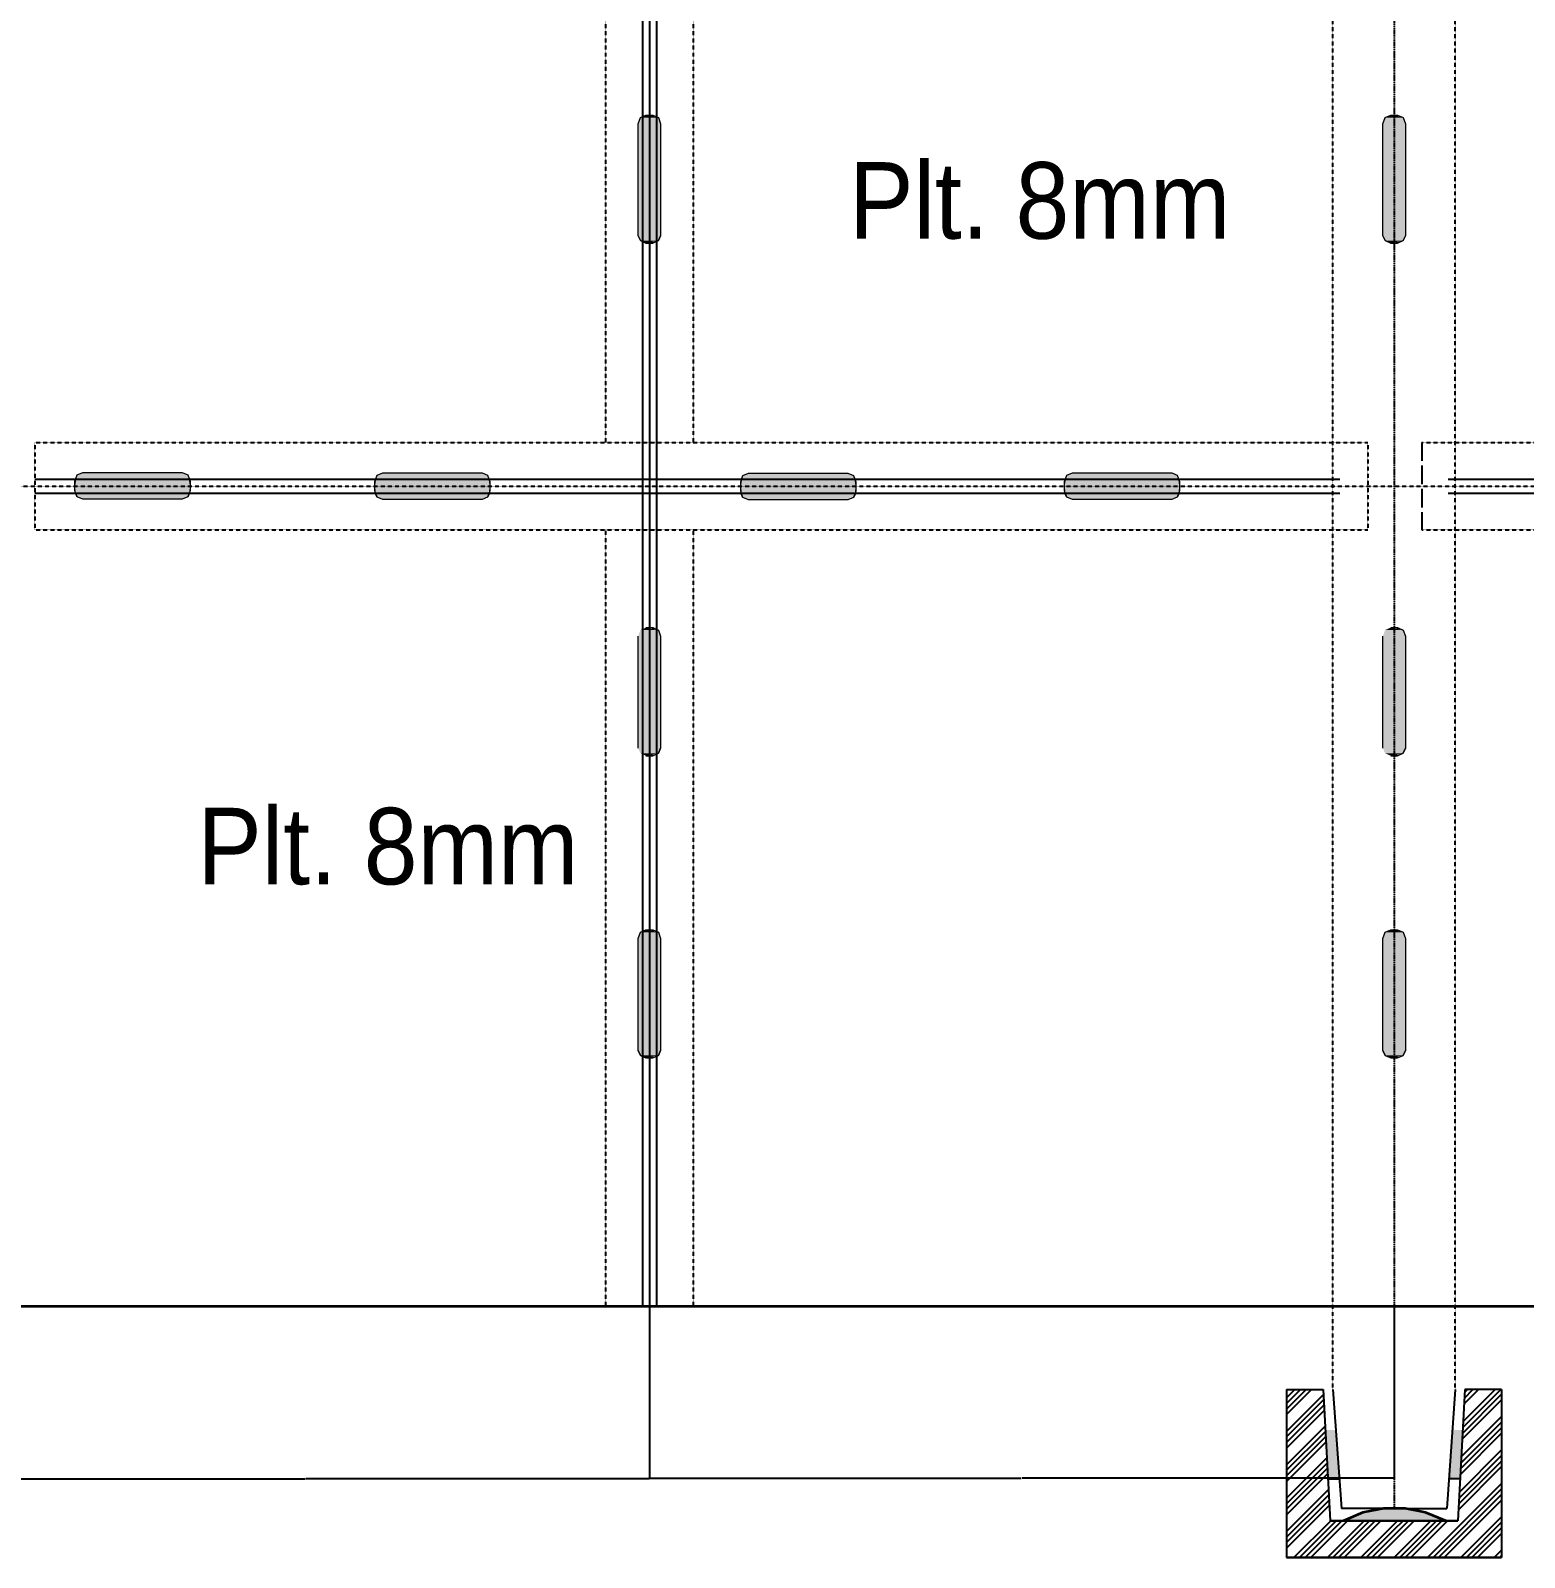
# Model space of a CAD drawing. Header units: inches. Extents: x 12838 to 25100, y 14333 to 18831.
# Drawn here: x 15853 to 16814, y 15451 to 16434 of the extents above; entities that cross this region are included whole.
import ezdxf

# ---------------------------------------------------------------- set-up
doc = ezdxf.new("R2010")
doc.units = ezdxf.units.IN
doc.header["$MEASUREMENT"] = 0
for name, pattern in [('ACAD_ISO02W100', [15, 12, -3]), ('DASHED2', [0.375, 0.25, -0.125]), ('HIDDEN2', [0.1875, 0.125, -0.0625]), ('PHANTOM2', [1.25, 0.625, -0.125, 0.125, -0.125, 0.125, -0.125])]:
    doc.linetypes.add(name, pattern=pattern)
for name, color, linetype in [('1', 50, 'Continuous'), ('PDF2_Geometry', 7, 'Continuous'), ('PDF2_Solid Fills', 7, 'Continuous'), ('PDF2_Text', 7, 'Continuous'), ('PDF_Geometry', 7, 'Continuous')]:
    doc.layers.add(name, color=color, linetype=linetype)
doc.styles.add('PDF Arial', font='arial.ttf')
doc.styles.get("Standard").update_dxf_attribs({"font": 'arial.ttf'})
doc.dimstyles.get("Standard").update_dxf_attribs({"dimtxt": 0.18, "dimasz": 0.18, "dimexe": 0.18, "dimexo": 0.0625, "dimgap": 0.09, "dimtad": 0, "dimtih": 1, "dimtoh": 1, "dimdec": 4, "dimzin": 0, "dimdsep": 46, "dimtxsty": 'Standard', "dimcen": 0.09, "dimadec": 0, "dimazin": 0, "dimtfac": 1, "dimtdec": 4, "dimtofl": 0, "dimtmove": 0, "dimatfit": 3, "dimfxl": 1, "dimtolj": 1, "dimtzin": 0, "dimarcsym": 0})
pattern_1 = [(45, (-2813.58, 19597.679), (-10.739184, 10.739184), []), (45, (-2810, 19597.679), (-10.739184, 10.739184), []), (45, (-2806.421, 19597.679), (-10.739184, 10.739184), []), (45, (-2802.841, 19597.679), (-10.739184, 10.739184), [])]

# ---------------------------------------------------------------- blocks, each defined once
blk = doc.blocks.new('*D43')
at = {"layer": '1', "color": 0, "lineweight": -2, "transparency": 16777216}
for p, q in [((15808.56, 15640.88), (15808.56, 15501.52)), ((16251.13, 15612.76), (16251.13, 15501.52)), ((15808.74, 15501.7), (16029.56, 15501.7)), ((16250.95, 15501.7), (16030.13, 15501.7))]:
    blk.add_line(p, q, dxfattribs=at)
at = {"layer": '1', "color": 0, "transparency": 16777216}
for points in [[(15808.74, 15501.73), (15808.74, 15501.67), (15808.56, 15501.7)], [(16250.95, 15501.73), (16250.95, 15501.67), (16251.13, 15501.7)]]:
    blk.add_solid(points, dxfattribs=at)
at = {"layer": 'Defpoints', "color": 0, "transparency": 16777216}
for p in [(15808.56, 15640.94), (16251.13, 15612.82), (15808.56, 15501.7)]:
    blk.add_point(p, dxfattribs=at)
at = {"layer": '1', "color": 0, "transparency": 16777216, "insert": (16029.85, 15501.7), "char_height": 0.18, "attachment_point": 5}
blk.add_mtext('\\A1;394', dxfattribs=at)
blk = doc.blocks.new('*D44')
at = {"layer": '1', "color": 0, "lineweight": -2, "transparency": 16777216}
for p, q in [((16251.13, 15612.76), (16251.13, 15501.95)), ((16730.38, 15612.76), (16730.38, 15501.95)), ((16251.31, 15502.13), (16490.47, 15502.13)), ((16730.2, 15502.13), (16491.05, 15502.13))]:
    blk.add_line(p, q, dxfattribs=at)
at = {"layer": '1', "color": 0, "transparency": 16777216}
for points in [[(16251.31, 15502.16), (16251.31, 15502.1), (16251.13, 15502.13)], [(16730.2, 15502.16), (16730.2, 15502.1), (16730.38, 15502.13)]]:
    blk.add_solid(points, dxfattribs=at)
at = {"layer": 'Defpoints', "color": 0, "transparency": 16777216}
for p in [(16251.13, 15612.82), (16730.38, 15612.82), (16730.38, 15502.13)]:
    blk.add_point(p, dxfattribs=at)
at = {"layer": '1', "color": 0, "transparency": 16777216, "insert": (16490.76, 15502.13), "char_height": 0.18, "attachment_point": 5}
blk.add_mtext('\\A1;426', dxfattribs=at)

msp = doc.modelspace()

# ---------------------------------------------------------------- hatches: boundary and pattern name
at = {"layer": '1'}
h = msp.add_hatch(dxfattribs=at)
h.set_pattern_fill('ANSI34', color=256, scale=20.25)
h.set_pattern_definition(pattern_1)
h.paths.add_polyline_path([(16684.82072, 15559.01353), (16661.19572, 15559.01353), (16661.19572, 15451.01353), (16730.38322, 15451.01353), (16730.38322, 15474.63853), (16689.32072, 15474.63853)])
h = msp.add_hatch(dxfattribs=at)
h.set_pattern_fill('ANSI34', color=256, scale=20.25)
h.set_pattern_definition(pattern_1)
h.paths.add_polyline_path([(16771.44572, 15474.63853), (16730.38322, 15474.63853), (16730.38322, 15451.01353), (16799.57072, 15451.01353), (16799.57072, 15559.01353), (16775.94572, 15559.01353)])
h = msp.add_hatch(color=3, dxfattribs=at)
h.dxf.hatch_style = 1
h.paths.add_polyline_path([(16692.88126, 15533.11287), (16686.20153, 15533.12347), (16687.88216, 15501.61159), (16695.1593, 15501.61159)])
h = msp.add_hatch(color=3, dxfattribs=at)
h.dxf.hatch_style = 1
h.paths.add_polyline_path([(16767.88519, 15533.11287), (16774.56492, 15533.12347), (16772.88429, 15501.61159), (16765.60714, 15501.61159)])
h = msp.add_hatch(color=256, dxfattribs=at)
h.dxf.hatch_style = 1
h.paths.add_polyline_path([(16723.86804, 15482.45675), (16710.18615, 15479.85068), (16697.80731, 15474.63853), (16763.61066, 15474.63853), (16750.58029, 15479.85068), (16737.54992, 15482.45675)])

# ---------------------------------------------------------------- linework, layer by layer
at = {"linetype": 'DASHED2'}
for p, q in [((16246.63322, 17716.56756), (16246.63322, 15612.81756)), ((16251.13322, 17716.56756), (16251.13322, 15612.81756)), ((16255.63322, 17716.56756), (16255.63322, 15612.81756)), ((15855.63756, 16144.94256), (16695.50822, 16144.94256)), ((16765.25822, 16144.94256), (17054.48153, 16144.94256)), ((15855.63756, 16135.94256), (16695.50822, 16135.94256)), ((16765.25822, 16135.94256), (17054.48153, 16135.94256))]:
    msp.add_line(p, q, dxfattribs=at)
at = {"linetype": 'PHANTOM2'}
for q in [(16730.38322, 15612.81756), (16730.38322, 15482.30137)]:
    msp.add_line((16730.38322, 17716.56756), q, dxfattribs=at)
at = {"linetype": 'HIDDEN2'}
for p, q in [((16223.00822, 16637.69256), (16223.00822, 16168.56756)), ((16279.25822, 16637.69256), (16279.25822, 16168.56756)), ((15855.63756, 16168.56756), (16713.45152, 16168.56756)), ((15855.63756, 16168.56756), (15855.63756, 16112.31756)), ((16713.45152, 16168.56756), (16713.45152, 16112.31756)), ((16748.29413, 16168.56756), (17054.48153, 16168.56756)), ((15808.55822, 16140.44256), (17084.30822, 16140.44256)), ((15855.63756, 16112.31756), (16713.45152, 16112.31756)), ((16223.00822, 16112.31756), (16223.00822, 15612.81756)), ((16279.25822, 16112.31756), (16279.25822, 15612.81756)), ((16748.29413, 16112.31756), (17054.48153, 16112.31756))]:
    msp.add_line(p, q, dxfattribs=at)
at = {"linetype": 'ACAD_ISO02W100'}
msp.add_line((16748.29413, 16168.56756), (16748.29413, 16112.31756), dxfattribs=at)
at = {"layer": '1', "linetype": 'HIDDEN2'}
for p, q in [((16691.00822, 15559.01353), (16691.00822, 17716.56756)), ((16769.75822, 15559.01353), (16769.75822, 17716.56756))]:
    msp.add_line(p, q, dxfattribs=at)
at = {"layer": '1', "lineweight": 35}
msp.add_line((15836.68322, 15612.81756), (17084.30822, 15612.81756), dxfattribs=at)
at = {"layer": '1'}
for p, q in [((16661.19572, 15559.01353), (16661.19572, 15451.01353)), ((16661.19572, 15559.01353), (16684.82072, 15559.01353)), ((16684.82072, 15559.01353), (16689.32072, 15474.63853)), ((16691.00822, 15559.01353), (16696.54451, 15482.45675)), ((16769.75822, 15559.01353), (16764.22194, 15482.45675)), ((16775.94572, 15559.01353), (16771.44572, 15474.63853)), ((16799.57072, 15559.01353), (16775.94572, 15559.01353)), ((16799.57072, 15559.01353), (16799.57072, 15451.01353)), ((16687.88216, 15501.61159), (16695.1593, 15501.61159)), ((16772.88429, 15501.61159), (16765.60714, 15501.61159)), ((16730.38322, 15482.45675), (16696.54451, 15482.45675)), ((16730.38322, 15482.45675), (16764.22194, 15482.45675)), ((16689.32072, 15474.63853), (16771.44572, 15474.63853)), ((16771.44572, 15474.63853), (16689.32072, 15474.63853)), ((16799.57072, 15451.01353), (16661.19572, 15451.01353)), ((16661.19572, 15451.01353), (16799.57072, 15451.01353))]:
    msp.add_line(p, q, dxfattribs=at)
at = {"layer": 'PDF2_Geometry', "lineweight": 18}
for p, q in [((16245.34751, 16377.59646), (16248.96358, 16379.19749)), ((16248.96358, 16379.19749), (16253.30287, 16379.19749)), ((16253.30287, 16379.19749), (16256.91894, 16377.59646)), ((16724.59751, 16377.59646), (16728.21358, 16379.19749)), ((16728.21358, 16379.19749), (16732.55287, 16379.19749)), ((16732.55287, 16379.19749), (16736.16894, 16377.59646)), ((16243.90108, 16373.5939), (16245.34751, 16377.59646)), ((16243.90108, 16301.54766), (16243.90108, 16373.5939)), ((16256.91894, 16377.59646), (16258.36537, 16373.5939)), ((16258.36537, 16373.5939), (16258.36537, 16301.54766)), ((16723.15108, 16373.5939), (16724.59751, 16377.59646)), ((16723.15108, 16301.54766), (16723.15108, 16373.5939)), ((16736.16894, 16377.59646), (16737.61537, 16373.5939)), ((16737.61537, 16373.5939), (16737.61537, 16301.54766)), ((16243.90108, 16301.54766), (16245.34751, 16298.34561)), ((16245.34751, 16298.34561), (16243.90108, 16301.54766)), ((16258.36537, 16301.54766), (16256.91894, 16298.34561)), ((16256.91894, 16298.34561), (16258.36537, 16301.54766)), ((16723.15108, 16301.54766), (16724.59751, 16298.34561)), ((16724.59751, 16298.34561), (16723.15108, 16301.54766)), ((16737.61537, 16301.54766), (16736.16894, 16298.34561)), ((16736.16894, 16298.34561), (16737.61537, 16301.54766)), ((16245.34751, 16298.34561), (16248.96358, 16296.74458)), ((16248.96358, 16296.74458), (16245.34751, 16298.34561)), ((16253.30287, 16296.74458), (16248.96358, 16296.74458)), ((16248.96358, 16296.74458), (16253.30287, 16296.74458)), ((16256.91894, 16298.34561), (16253.30287, 16296.74458)), ((16253.30287, 16296.74458), (16256.91894, 16298.34561)), ((16724.59751, 16298.34561), (16728.21358, 16296.74458)), ((16728.21358, 16296.74458), (16724.59751, 16298.34561)), ((16732.55287, 16296.74458), (16728.21358, 16296.74458)), ((16728.21358, 16296.74458), (16732.55287, 16296.74458)), ((16736.16894, 16298.34561), (16732.55287, 16296.74458)), ((16732.55287, 16296.74458), (16736.16894, 16298.34561)), ((15882.76697, 16147.38543), (15881.32055, 16143.38286)), ((15881.32055, 16143.38286), (15881.32055, 16137.77926)), ((15886.38305, 16148.98646), (15882.76697, 16147.38543)), ((15950.74912, 16148.98646), (15886.38305, 16148.98646)), ((15954.36519, 16147.38543), (15950.74912, 16148.98646)), ((15955.81162, 16143.38286), (15954.36519, 16147.38543)), ((15955.81162, 16137.77926), (15955.81162, 16143.38286)), ((16075.69998, 16147.19891), (16074.25355, 16143.19634)), ((16074.25355, 16143.19634), (16074.25355, 16137.59275)), ((16079.31605, 16148.79994), (16075.69998, 16147.19891)), ((16143.68212, 16148.79994), (16079.31605, 16148.79994)), ((16147.29819, 16147.19891), (16143.68212, 16148.79994)), ((16148.74462, 16143.19634), (16147.29819, 16147.19891)), ((16148.74462, 16137.59275), (16148.74462, 16143.19634)), ((16311.16213, 16146.96045), (16309.7157, 16142.95788)), ((16314.7782, 16148.56148), (16311.16213, 16146.96045)), ((16379.14427, 16148.56148), (16314.7782, 16148.56148)), ((16382.76034, 16146.96045), (16379.14427, 16148.56148)), ((16384.20677, 16142.95788), (16382.76034, 16146.96045)), ((16519.49553, 16147.14069), (16518.0491, 16143.13812)), ((16523.1116, 16148.74172), (16519.49553, 16147.14069)), ((16587.47767, 16148.74172), (16523.1116, 16148.74172)), ((16591.09374, 16147.14069), (16587.47767, 16148.74172)), ((16592.54017, 16143.13812), (16591.09374, 16147.14069)), ((15881.32055, 16137.77926), (15882.76697, 16133.7767)), ((15882.76697, 16133.7767), (15886.38305, 16132.17567)), ((15950.74912, 16132.17567), (15954.36519, 16133.7767)), ((15954.36519, 16133.7767), (15955.81162, 16137.77926)), ((16074.25355, 16137.59275), (16075.69998, 16133.59018)), ((16075.69998, 16133.59018), (16079.31605, 16131.98915)), ((16143.68212, 16131.98915), (16147.29819, 16133.59018)), ((16147.29819, 16133.59018), (16148.74462, 16137.59275)), ((16309.7157, 16142.95788), (16309.7157, 16137.35429)), ((16309.7157, 16137.35429), (16311.16213, 16133.35172)), ((16311.16213, 16133.35172), (16314.7782, 16131.75069)), ((16379.14427, 16131.75069), (16382.76034, 16133.35172)), ((16382.76034, 16133.35172), (16384.20677, 16137.35429)), ((16384.20677, 16137.35429), (16384.20677, 16142.95788)), ((16518.0491, 16143.13812), (16518.0491, 16137.53453)), ((16518.0491, 16137.53453), (16519.49553, 16133.53196)), ((16519.49553, 16133.53196), (16523.1116, 16131.93093)), ((16587.47767, 16131.93093), (16591.09374, 16133.53196)), ((16591.09374, 16133.53196), (16592.54017, 16137.53453)), ((16592.54017, 16137.53453), (16592.54017, 16143.13812)), ((15886.38305, 16132.17567), (15950.74912, 16132.17567)), ((16079.31605, 16131.98915), (16143.68212, 16131.98915)), ((16314.7782, 16131.75069), (16379.14427, 16131.75069)), ((16523.1116, 16131.93093), (16587.47767, 16131.93093)), ((16248.96358, 16049.35212), (16253.30287, 16049.35212)), ((16253.30287, 16049.35212), (16256.91894, 16047.7511)), ((16256.91894, 16047.7511), (16258.36537, 16043.74853)), ((16728.21358, 16049.35212), (16732.55287, 16049.35212)), ((16732.55287, 16049.35212), (16736.16894, 16047.7511)), ((16736.16894, 16047.7511), (16737.61537, 16043.74853)), ((16243.90108, 15971.7023), (16243.90108, 16043.74853)), ((16258.36537, 16043.74853), (16258.36537, 15971.7023)), ((16723.15108, 15971.7023), (16723.15108, 16043.74853)), ((16737.61537, 16043.74853), (16737.61537, 15971.7023)), ((16253.30287, 15966.89921), (16248.96358, 15966.89921)), ((16248.96358, 15966.89921), (16253.30287, 15966.89921)), ((16256.91894, 15968.50024), (16253.30287, 15966.89921)), ((16253.30287, 15966.89921), (16256.91894, 15968.50024)), ((16258.36537, 15971.7023), (16256.91894, 15968.50024)), ((16256.91894, 15968.50024), (16258.36537, 15971.7023)), ((16732.55287, 15966.89921), (16728.21358, 15966.89921)), ((16728.21358, 15966.89921), (16732.55287, 15966.89921)), ((16736.16894, 15968.50024), (16732.55287, 15966.89921)), ((16732.55287, 15966.89921), (16736.16894, 15968.50024)), ((16737.61537, 15971.7023), (16736.16894, 15968.50024)), ((16736.16894, 15968.50024), (16737.61537, 15971.7023)), ((16243.90108, 15849.3439), (16245.34751, 15853.34646)), ((16243.90108, 15777.29766), (16243.90108, 15849.3439)), ((16245.34751, 15853.34646), (16248.96358, 15854.94749)), ((16248.96358, 15854.94749), (16253.30287, 15854.94749)), ((16253.30287, 15854.94749), (16256.91894, 15853.34646)), ((16256.91894, 15853.34646), (16258.36537, 15849.3439)), ((16258.36537, 15849.3439), (16258.36537, 15777.29766)), ((16723.15108, 15849.3439), (16724.59751, 15853.34646)), ((16723.15108, 15777.29766), (16723.15108, 15849.3439)), ((16724.59751, 15853.34646), (16728.21358, 15854.94749)), ((16728.21358, 15854.94749), (16732.55287, 15854.94749)), ((16732.55287, 15854.94749), (16736.16894, 15853.34646)), ((16736.16894, 15853.34646), (16737.61537, 15849.3439)), ((16737.61537, 15849.3439), (16737.61537, 15777.29766)), ((16243.90108, 15777.29766), (16245.34751, 15774.09561)), ((16245.34751, 15774.09561), (16243.90108, 15777.29766)), ((16245.34751, 15774.09561), (16248.96358, 15772.49458)), ((16248.96358, 15772.49458), (16245.34751, 15774.09561)), ((16253.30287, 15772.49458), (16248.96358, 15772.49458)), ((16248.96358, 15772.49458), (16253.30287, 15772.49458)), ((16256.91894, 15774.09561), (16253.30287, 15772.49458)), ((16253.30287, 15772.49458), (16256.91894, 15774.09561)), ((16258.36537, 15777.29766), (16256.91894, 15774.09561)), ((16256.91894, 15774.09561), (16258.36537, 15777.29766)), ((16723.15108, 15777.29766), (16724.59751, 15774.09561)), ((16724.59751, 15774.09561), (16723.15108, 15777.29766)), ((16724.59751, 15774.09561), (16728.21358, 15772.49458)), ((16728.21358, 15772.49458), (16724.59751, 15774.09561)), ((16732.55287, 15772.49458), (16728.21358, 15772.49458)), ((16728.21358, 15772.49458), (16732.55287, 15772.49458)), ((16736.16894, 15774.09561), (16732.55287, 15772.49458)), ((16732.55287, 15772.49458), (16736.16894, 15774.09561)), ((16737.61537, 15777.29766), (16736.16894, 15774.09561)), ((16736.16894, 15774.09561), (16737.61537, 15777.29766))]:
    msp.add_line(p, q, dxfattribs=at)
at = {"layer": 'PDF2_Geometry', "lineweight": 9}
for p, q in [((15882.04376, 16135.37772), (15882.76697, 16133.7767)), ((15882.76697, 16133.7767), (15882.04376, 16135.37772)), ((15882.04376, 16135.37772), (15882.04376, 16135.37772)), ((15955.0884, 16135.37772), (15954.36519, 16133.7767)), ((15954.36519, 16133.7767), (15955.0884, 16135.37772)), ((15955.0884, 16135.37772), (15955.0884, 16135.37772)), ((16074.97677, 16135.19121), (16075.69998, 16133.59018)), ((16075.69998, 16133.59018), (16074.97677, 16135.19121)), ((16074.97677, 16135.19121), (16074.97677, 16135.19121)), ((16148.02141, 16135.19121), (16147.29819, 16133.59018)), ((16147.29819, 16133.59018), (16148.02141, 16135.19121)), ((16148.02141, 16135.19121), (16148.02141, 16135.19121)), ((16310.43891, 16134.95275), (16311.16213, 16133.35172)), ((16311.16213, 16133.35172), (16310.43891, 16134.95275)), ((16310.43891, 16134.95275), (16310.43891, 16134.95275)), ((16383.48355, 16134.95275), (16382.76034, 16133.35172)), ((16382.76034, 16133.35172), (16383.48355, 16134.95275)), ((16383.48355, 16134.95275), (16383.48355, 16134.95275)), ((16518.77232, 16135.13299), (16519.49553, 16133.53196)), ((16519.49553, 16133.53196), (16518.77232, 16135.13299)), ((16518.77232, 16135.13299), (16518.77232, 16135.13299)), ((16591.81696, 16135.13299), (16591.09374, 16133.53196)), ((16591.09374, 16133.53196), (16591.81696, 16135.13299)), ((16591.81696, 16135.13299), (16591.81696, 16135.13299))]:
    msp.add_line(p, q, dxfattribs=at)
at = {"layer": 'PDF2_Solid Fills', "transparency": 33554559}
for points in [[(16245.34751, 16377.59646), (16248.96358, 16379.19749), (16253.30287, 16379.19749)], [(16256.91894, 16377.59646), (16245.34751, 16377.59646), (16248.96358, 16379.19749)], [(16245.34751, 16377.59646), (16248.96358, 16379.19749), (16248.96358, 16379.19749)], [(16256.91894, 16377.59646), (16256.91894, 16377.59646), (16248.96358, 16379.19749)], [(16254.74929, 16378.39698), (16253.30287, 16379.19749), (16252.57965, 16378.39698)], [(16253.30287, 16379.19749), (16256.91894, 16377.59646), (16256.91894, 16377.59646)], [(16724.59751, 16377.59646), (16728.21358, 16379.19749), (16732.55287, 16379.19749)], [(16736.16894, 16377.59646), (16724.59751, 16377.59646), (16728.21358, 16379.19749)], [(16724.59751, 16377.59646), (16728.21358, 16379.19749), (16728.21358, 16379.19749)], [(16736.16894, 16377.59646), (16736.16894, 16377.59646), (16728.21358, 16379.19749)], [(16733.99929, 16378.39698), (16732.55287, 16379.19749), (16731.82965, 16378.39698)], [(16732.55287, 16379.19749), (16736.16894, 16377.59646), (16736.16894, 16377.59646)], [(16243.90108, 16373.5939), (16245.34751, 16377.59646), (16258.36537, 16373.5939)], [(16243.90108, 16301.54766), (16243.90108, 16373.5939), (16258.36537, 16301.54766)], [(16243.90108, 16373.5939), (16258.36537, 16301.54766), (16258.36537, 16373.5939)], [(16245.34751, 16377.59646), (16258.36537, 16373.5939), (16256.91894, 16377.59646)], [(16252.57965, 16378.39698), (16254.02608, 16377.59646), (16251.13322, 16378.39698)], [(16254.02608, 16378.39698), (16252.57965, 16378.39698), (16254.02608, 16377.59646)], [(16254.02608, 16378.39698), (16252.57965, 16378.39698), (16254.02608, 16377.59646)], [(16254.74929, 16378.39698), (16256.91894, 16377.59646), (16255.47251, 16378.39698)], [(16723.15108, 16373.5939), (16724.59751, 16377.59646), (16737.61537, 16373.5939)], [(16723.15108, 16301.54766), (16723.15108, 16373.5939), (16737.61537, 16301.54766)], [(16723.15108, 16373.5939), (16737.61537, 16301.54766), (16737.61537, 16373.5939)], [(16724.59751, 16377.59646), (16737.61537, 16373.5939), (16736.16894, 16377.59646)], [(16731.82965, 16378.39698), (16733.27608, 16377.59646), (16730.38322, 16378.39698)], [(16733.27608, 16378.39698), (16731.82965, 16378.39698), (16733.27608, 16377.59646)], [(16733.27608, 16378.39698), (16731.82965, 16378.39698), (16733.27608, 16377.59646)], [(16733.99929, 16378.39698), (16736.16894, 16377.59646), (16734.72251, 16378.39698)], [(16243.90108, 16301.54766), (16245.34751, 16298.34561), (16258.36537, 16301.54766)], [(16245.34751, 16298.34561), (16258.36537, 16301.54766), (16256.91894, 16298.34561)], [(16723.15108, 16301.54766), (16724.59751, 16298.34561), (16737.61537, 16301.54766)], [(16724.59751, 16298.34561), (16737.61537, 16301.54766), (16736.16894, 16298.34561)], [(16245.34751, 16298.34561), (16248.96358, 16296.74458), (16253.30287, 16296.74458)], [(16256.91894, 16298.34561), (16245.34751, 16298.34561), (16248.96358, 16296.74458)], [(16245.34751, 16298.34561), (16248.96358, 16296.74458), (16248.96358, 16296.74458)], [(16256.91894, 16298.34561), (16256.91894, 16298.34561), (16248.96358, 16296.74458)], [(16254.02608, 16297.54509), (16251.13322, 16296.74458), (16252.57965, 16297.54509)], [(16254.74929, 16297.54509), (16253.30287, 16296.74458), (16252.57965, 16297.54509)], [(16253.30287, 16296.74458), (16256.91894, 16298.34561), (16256.91894, 16298.34561)], [(16254.74929, 16297.54509), (16256.91894, 16298.34561), (16255.47251, 16297.54509)], [(16724.59751, 16298.34561), (16728.21358, 16296.74458), (16732.55287, 16296.74458)], [(16736.16894, 16298.34561), (16724.59751, 16298.34561), (16728.21358, 16296.74458)], [(16724.59751, 16298.34561), (16728.21358, 16296.74458), (16728.21358, 16296.74458)], [(16736.16894, 16298.34561), (16736.16894, 16298.34561), (16728.21358, 16296.74458)], [(16733.27608, 16297.54509), (16730.38322, 16296.74458), (16731.82965, 16297.54509)], [(16733.99929, 16297.54509), (16732.55287, 16296.74458), (16731.82965, 16297.54509)], [(16732.55287, 16296.74458), (16736.16894, 16298.34561), (16736.16894, 16298.34561)], [(16733.99929, 16297.54509), (16736.16894, 16298.34561), (16734.72251, 16297.54509)], [(15882.76697, 16133.7767), (15882.76697, 16147.38543), (15881.32055, 16143.38286)], [(15882.76697, 16147.38543), (15881.32055, 16143.38286), (15881.32055, 16143.38286)], [(15882.76697, 16147.38543), (15881.32055, 16143.38286), (15881.32055, 16137.77926)], [(15882.76697, 16133.7767), (15882.76697, 16133.7767), (15881.32055, 16143.38286)], [(15886.38305, 16148.98646), (15882.76697, 16147.38543), (15886.38305, 16132.17567)], [(15882.76697, 16147.38543), (15886.38305, 16132.17567), (15882.76697, 16133.7767)], [(15886.38305, 16148.98646), (15950.74912, 16148.98646), (15886.38305, 16132.17567)], [(15950.74912, 16148.98646), (15886.38305, 16132.17567), (15950.74912, 16132.17567)], [(15950.74912, 16148.98646), (15954.36519, 16147.38543), (15950.74912, 16132.17567)], [(15954.36519, 16147.38543), (15950.74912, 16132.17567), (15954.36519, 16133.7767)], [(15954.36519, 16133.7767), (15954.36519, 16147.38543), (15955.81162, 16143.38286)], [(15954.36519, 16147.38543), (15955.81162, 16143.38286), (15955.81162, 16143.38286)], [(15954.36519, 16147.38543), (15955.81162, 16143.38286), (15955.81162, 16137.77926)], [(15954.36519, 16133.7767), (15954.36519, 16133.7767), (15955.81162, 16143.38286)], [(16075.69998, 16133.59018), (16075.69998, 16147.19891), (16074.25355, 16143.19634)], [(16075.69998, 16147.19891), (16074.25355, 16143.19634), (16074.25355, 16143.19634)], [(16075.69998, 16147.19891), (16074.25355, 16143.19634), (16074.25355, 16137.59275)], [(16075.69998, 16133.59018), (16075.69998, 16133.59018), (16074.25355, 16143.19634)], [(16079.31605, 16148.79994), (16075.69998, 16147.19891), (16079.31605, 16131.98915)], [(16075.69998, 16147.19891), (16079.31605, 16131.98915), (16075.69998, 16133.59018)], [(16079.31605, 16148.79994), (16143.68212, 16148.79994), (16079.31605, 16131.98915)], [(16143.68212, 16148.79994), (16079.31605, 16131.98915), (16143.68212, 16131.98915)], [(16143.68212, 16148.79994), (16147.29819, 16147.19891), (16143.68212, 16131.98915)], [(16147.29819, 16147.19891), (16143.68212, 16131.98915), (16147.29819, 16133.59018)], [(16147.29819, 16133.59018), (16147.29819, 16147.19891), (16148.74462, 16143.19634)], [(16147.29819, 16147.19891), (16148.74462, 16143.19634), (16148.74462, 16143.19634)], [(16147.29819, 16147.19891), (16148.74462, 16143.19634), (16148.74462, 16137.59275)], [(16147.29819, 16133.59018), (16147.29819, 16133.59018), (16148.74462, 16143.19634)], [(16311.16213, 16133.35172), (16311.16213, 16146.96045), (16309.7157, 16142.95788)], [(16311.16213, 16146.96045), (16309.7157, 16142.95788), (16309.7157, 16142.95788)], [(16311.16213, 16146.96045), (16309.7157, 16142.95788), (16309.7157, 16137.35429)], [(16314.7782, 16148.56148), (16311.16213, 16146.96045), (16314.7782, 16131.75069)], [(16311.16213, 16146.96045), (16314.7782, 16131.75069), (16311.16213, 16133.35172)], [(16314.7782, 16148.56148), (16379.14427, 16148.56148), (16314.7782, 16131.75069)], [(16379.14427, 16148.56148), (16314.7782, 16131.75069), (16379.14427, 16131.75069)], [(16379.14427, 16148.56148), (16382.76034, 16146.96045), (16379.14427, 16131.75069)], [(16382.76034, 16146.96045), (16379.14427, 16131.75069), (16382.76034, 16133.35172)], [(16382.76034, 16133.35172), (16382.76034, 16146.96045), (16384.20677, 16142.95788)], [(16382.76034, 16146.96045), (16384.20677, 16142.95788), (16384.20677, 16142.95788)], [(16382.76034, 16146.96045), (16384.20677, 16142.95788), (16384.20677, 16137.35429)], [(16519.49553, 16133.53196), (16519.49553, 16147.14069), (16518.0491, 16143.13812)], [(16519.49553, 16147.14069), (16518.0491, 16143.13812), (16518.0491, 16143.13812)], [(16519.49553, 16147.14069), (16518.0491, 16143.13812), (16518.0491, 16137.53453)], [(16523.1116, 16148.74172), (16519.49553, 16147.14069), (16523.1116, 16131.93093)], [(16519.49553, 16147.14069), (16523.1116, 16131.93093), (16519.49553, 16133.53196)], [(16523.1116, 16148.74172), (16587.47767, 16148.74172), (16523.1116, 16131.93093)], [(16587.47767, 16148.74172), (16523.1116, 16131.93093), (16587.47767, 16131.93093)], [(16587.47767, 16148.74172), (16591.09374, 16147.14069), (16587.47767, 16131.93093)], [(16591.09374, 16147.14069), (16587.47767, 16131.93093), (16591.09374, 16133.53196)], [(16591.09374, 16133.53196), (16591.09374, 16147.14069), (16592.54017, 16143.13812)], [(16591.09374, 16147.14069), (16592.54017, 16143.13812), (16592.54017, 16143.13812)], [(16591.09374, 16147.14069), (16592.54017, 16143.13812), (16592.54017, 16137.53453)], [(15882.04376, 16135.37772), (15881.32055, 16137.77926), (15882.04376, 16138.57978)], [(15881.32055, 16137.77926), (15882.76697, 16133.7767), (15882.76697, 16133.7767)], [(15955.81162, 16137.77926), (15954.36519, 16133.7767), (15954.36519, 16133.7767)], [(15955.0884, 16135.37772), (15955.81162, 16137.77926), (15955.0884, 16138.57978)], [(16074.97677, 16135.19121), (16074.25355, 16137.59275), (16074.97677, 16138.39326)], [(16074.25355, 16137.59275), (16075.69998, 16133.59018), (16075.69998, 16133.59018)], [(16148.74462, 16137.59275), (16147.29819, 16133.59018), (16147.29819, 16133.59018)], [(16148.02141, 16135.19121), (16148.74462, 16137.59275), (16148.02141, 16138.39326)], [(16311.16213, 16133.35172), (16311.16213, 16133.35172), (16309.7157, 16142.95788)], [(16310.43891, 16134.95275), (16309.7157, 16137.35429), (16310.43891, 16138.1548)], [(16309.7157, 16137.35429), (16311.16213, 16133.35172), (16311.16213, 16133.35172)], [(16382.76034, 16133.35172), (16382.76034, 16133.35172), (16384.20677, 16142.95788)], [(16384.20677, 16137.35429), (16382.76034, 16133.35172), (16382.76034, 16133.35172)], [(16383.48355, 16134.95275), (16384.20677, 16137.35429), (16383.48355, 16138.1548)], [(16519.49553, 16133.53196), (16519.49553, 16133.53196), (16518.0491, 16143.13812)], [(16518.77232, 16135.13299), (16518.0491, 16137.53453), (16518.77232, 16138.33504)], [(16518.0491, 16137.53453), (16519.49553, 16133.53196), (16519.49553, 16133.53196)], [(16591.09374, 16133.53196), (16591.09374, 16133.53196), (16592.54017, 16143.13812)], [(16592.54017, 16137.53453), (16591.09374, 16133.53196), (16591.09374, 16133.53196)], [(16591.81696, 16135.13299), (16592.54017, 16137.53453), (16591.81696, 16138.33504)], [(16243.90108, 16043.74853), (16245.34751, 16047.7511), (16258.36537, 16043.74853)], [(16245.34751, 16047.7511), (16248.96358, 16049.35212), (16253.30287, 16049.35212)], [(16256.91894, 16047.7511), (16245.34751, 16047.7511), (16248.96358, 16049.35212)], [(16245.34751, 16047.7511), (16258.36537, 16043.74853), (16256.91894, 16047.7511)], [(16256.91894, 16047.7511), (16256.91894, 16047.7511), (16248.96358, 16049.35212)], [(16252.57965, 16048.55161), (16254.02608, 16047.7511), (16251.13322, 16048.55161)], [(16254.74929, 16048.55161), (16253.30287, 16049.35212), (16252.57965, 16048.55161)], [(16254.02608, 16048.55161), (16252.57965, 16048.55161), (16254.02608, 16047.7511)], [(16254.02608, 16048.55161), (16252.57965, 16048.55161), (16254.02608, 16047.7511)], [(16253.30287, 16049.35212), (16256.91894, 16047.7511), (16256.91894, 16047.7511)], [(16254.74929, 16048.55161), (16256.91894, 16047.7511), (16255.47251, 16048.55161)], [(16723.15108, 16043.74853), (16724.59751, 16047.7511), (16737.61537, 16043.74853)], [(16724.59751, 16047.7511), (16728.21358, 16049.35212), (16732.55287, 16049.35212)], [(16736.16894, 16047.7511), (16724.59751, 16047.7511), (16728.21358, 16049.35212)], [(16724.59751, 16047.7511), (16737.61537, 16043.74853), (16736.16894, 16047.7511)], [(16736.16894, 16047.7511), (16736.16894, 16047.7511), (16728.21358, 16049.35212)], [(16731.82965, 16048.55161), (16733.27608, 16047.7511), (16730.38322, 16048.55161)], [(16733.99929, 16048.55161), (16732.55287, 16049.35212), (16731.82965, 16048.55161)], [(16733.27608, 16048.55161), (16731.82965, 16048.55161), (16733.27608, 16047.7511)], [(16733.27608, 16048.55161), (16731.82965, 16048.55161), (16733.27608, 16047.7511)], [(16732.55287, 16049.35212), (16736.16894, 16047.7511), (16736.16894, 16047.7511)], [(16733.99929, 16048.55161), (16736.16894, 16047.7511), (16734.72251, 16048.55161)], [(16243.90108, 15971.7023), (16243.90108, 16043.74853), (16258.36537, 15971.7023)], [(16243.90108, 16043.74853), (16258.36537, 15971.7023), (16258.36537, 16043.74853)], [(16723.15108, 15971.7023), (16723.15108, 16043.74853), (16737.61537, 15971.7023)], [(16723.15108, 16043.74853), (16737.61537, 15971.7023), (16737.61537, 16043.74853)], [(16243.90108, 15971.7023), (16245.34751, 15968.50024), (16258.36537, 15971.7023)], [(16245.34751, 15968.50024), (16258.36537, 15971.7023), (16256.91894, 15968.50024)], [(16245.34751, 15968.50024), (16248.96358, 15966.89921), (16253.30287, 15966.89921)], [(16256.91894, 15968.50024), (16245.34751, 15968.50024), (16248.96358, 15966.89921)], [(16256.91894, 15968.50024), (16256.91894, 15968.50024), (16248.96358, 15966.89921)], [(16254.02608, 15967.69973), (16251.13322, 15966.89921), (16252.57965, 15967.69973)], [(16254.74929, 15967.69973), (16253.30287, 15966.89921), (16252.57965, 15967.69973)], [(16253.30287, 15966.89921), (16256.91894, 15968.50024), (16256.91894, 15968.50024)], [(16254.74929, 15967.69973), (16256.91894, 15968.50024), (16255.47251, 15967.69973)], [(16723.15108, 15971.7023), (16724.59751, 15968.50024), (16737.61537, 15971.7023)], [(16724.59751, 15968.50024), (16737.61537, 15971.7023), (16736.16894, 15968.50024)], [(16724.59751, 15968.50024), (16728.21358, 15966.89921), (16732.55287, 15966.89921)], [(16736.16894, 15968.50024), (16724.59751, 15968.50024), (16728.21358, 15966.89921)], [(16736.16894, 15968.50024), (16736.16894, 15968.50024), (16728.21358, 15966.89921)], [(16733.27608, 15967.69973), (16730.38322, 15966.89921), (16731.82965, 15967.69973)], [(16733.99929, 15967.69973), (16732.55287, 15966.89921), (16731.82965, 15967.69973)], [(16732.55287, 15966.89921), (16736.16894, 15968.50024), (16736.16894, 15968.50024)], [(16733.99929, 15967.69973), (16736.16894, 15968.50024), (16734.72251, 15967.69973)], [(16243.90108, 15849.3439), (16245.34751, 15853.34646), (16258.36537, 15849.3439)], [(16243.90108, 15777.29766), (16243.90108, 15849.3439), (16258.36537, 15777.29766)], [(16243.90108, 15849.3439), (16258.36537, 15777.29766), (16258.36537, 15849.3439)], [(16245.34751, 15853.34646), (16248.96358, 15854.94749), (16253.30287, 15854.94749)], [(16256.91894, 15853.34646), (16245.34751, 15853.34646), (16248.96358, 15854.94749)], [(16245.34751, 15853.34646), (16248.96358, 15854.94749), (16248.96358, 15854.94749)], [(16245.34751, 15853.34646), (16258.36537, 15849.3439), (16256.91894, 15853.34646)], [(16256.91894, 15853.34646), (16256.91894, 15853.34646), (16248.96358, 15854.94749)], [(16252.57965, 15854.14698), (16254.02608, 15853.34646), (16251.13322, 15854.14698)], [(16254.74929, 15854.14698), (16253.30287, 15854.94749), (16252.57965, 15854.14698)], [(16254.02608, 15854.14698), (16252.57965, 15854.14698), (16254.02608, 15853.34646)], [(16254.02608, 15854.14698), (16252.57965, 15854.14698), (16254.02608, 15853.34646)], [(16253.30287, 15854.94749), (16256.91894, 15853.34646), (16256.91894, 15853.34646)], [(16254.74929, 15854.14698), (16256.91894, 15853.34646), (16255.47251, 15854.14698)], [(16723.15108, 15849.3439), (16724.59751, 15853.34646), (16737.61537, 15849.3439)], [(16723.15108, 15777.29766), (16723.15108, 15849.3439), (16737.61537, 15777.29766)], [(16723.15108, 15849.3439), (16737.61537, 15777.29766), (16737.61537, 15849.3439)], [(16724.59751, 15853.34646), (16728.21358, 15854.94749), (16732.55287, 15854.94749)], [(16736.16894, 15853.34646), (16724.59751, 15853.34646), (16728.21358, 15854.94749)], [(16724.59751, 15853.34646), (16728.21358, 15854.94749), (16728.21358, 15854.94749)], [(16724.59751, 15853.34646), (16737.61537, 15849.3439), (16736.16894, 15853.34646)], [(16736.16894, 15853.34646), (16736.16894, 15853.34646), (16728.21358, 15854.94749)], [(16731.82965, 15854.14698), (16733.27608, 15853.34646), (16730.38322, 15854.14698)], [(16733.99929, 15854.14698), (16732.55287, 15854.94749), (16731.82965, 15854.14698)], [(16733.27608, 15854.14698), (16731.82965, 15854.14698), (16733.27608, 15853.34646)], [(16733.27608, 15854.14698), (16731.82965, 15854.14698), (16733.27608, 15853.34646)], [(16732.55287, 15854.94749), (16736.16894, 15853.34646), (16736.16894, 15853.34646)], [(16733.99929, 15854.14698), (16736.16894, 15853.34646), (16734.72251, 15854.14698)], [(16243.90108, 15777.29766), (16245.34751, 15774.09561), (16258.36537, 15777.29766)], [(16245.34751, 15774.09561), (16258.36537, 15777.29766), (16256.91894, 15774.09561)], [(16245.34751, 15774.09561), (16248.96358, 15772.49458), (16253.30287, 15772.49458)], [(16256.91894, 15774.09561), (16245.34751, 15774.09561), (16248.96358, 15772.49458)], [(16245.34751, 15774.09561), (16248.96358, 15772.49458), (16248.96358, 15772.49458)], [(16256.91894, 15774.09561), (16256.91894, 15774.09561), (16248.96358, 15772.49458)], [(16254.02608, 15773.29509), (16251.13322, 15772.49458), (16252.57965, 15773.29509)], [(16254.74929, 15773.29509), (16253.30287, 15772.49458), (16252.57965, 15773.29509)], [(16253.30287, 15772.49458), (16256.91894, 15774.09561), (16256.91894, 15774.09561)], [(16254.74929, 15773.29509), (16256.91894, 15774.09561), (16255.47251, 15773.29509)], [(16723.15108, 15777.29766), (16724.59751, 15774.09561), (16737.61537, 15777.29766)], [(16724.59751, 15774.09561), (16737.61537, 15777.29766), (16736.16894, 15774.09561)], [(16724.59751, 15774.09561), (16728.21358, 15772.49458), (16732.55287, 15772.49458)], [(16736.16894, 15774.09561), (16724.59751, 15774.09561), (16728.21358, 15772.49458)], [(16724.59751, 15774.09561), (16728.21358, 15772.49458), (16728.21358, 15772.49458)], [(16736.16894, 15774.09561), (16736.16894, 15774.09561), (16728.21358, 15772.49458)], [(16733.27608, 15773.29509), (16730.38322, 15772.49458), (16731.82965, 15773.29509)], [(16733.99929, 15773.29509), (16732.55287, 15772.49458), (16731.82965, 15773.29509)], [(16732.55287, 15772.49458), (16736.16894, 15774.09561), (16736.16894, 15774.09561)], [(16733.99929, 15773.29509), (16736.16894, 15774.09561), (16734.72251, 15773.29509)]]:
    msp.add_solid(points, dxfattribs=at)
at = {"layer": 'PDF_Geometry', "linetype": 'ByBlock', "lineweight": 35}
msp.add_lwpolyline([(16763.61066, 15474.63853), (16750.58029, 15479.85068), (16737.54992, 15482.45675), (16723.86804, 15482.45675), (16710.18615, 15479.85068), (16697.80731, 15474.63853)], dxfattribs=at)

# ---------------------------------------------------------------- texts
at = {"layer": 'PDF2_Text', "style": 'PDF Arial', "width": 0.903438}
for p in [(16379.6689, 16299.58672), (15960.21619, 15884.1121)]:
    msp.add_text('Plt. 8mm', height=49.280061, dxfattribs=at).set_placement(p)

# ---------------------------------------------------------------- dimensions: what is measured, and where the dimension line sits
at = {"layer": '1', "color": 7}
for base, p2, text, picture, middle in [((15808.55822, 15501.69992), (15808.55822, 15640.94256), '394', '*D43', (16029.84572, 15501.69992)), ((16730.38322, 15502.12966), (16730.38322, 15612.81756), '426', '*D44', (16490.75822, 15502.12966))]:
    dim = msp.add_linear_dim(base=base, p1=(16251.13322, 15612.81756), p2=p2, text=text, dimstyle='Standard', dxfattribs=at)
    dim.commit()
    dim.dimension.update_dxf_attribs({"geometry": picture, "text_midpoint": middle})

doc.saveas('drawing.dxf')
